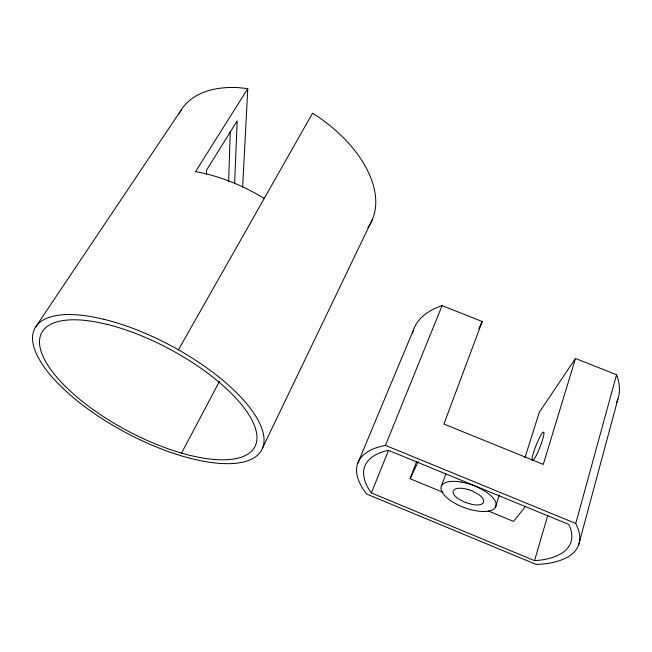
<?xml version="1.0" encoding="UTF-8"?>
<svg xmlns="http://www.w3.org/2000/svg" width="652" height="652" viewBox="0 0 652 652"><rect width="100%" height="100%" fill="white"/><g stroke="black" fill="none" stroke-linecap="round" stroke-linejoin="round"><path stroke-width="0.98" d="M206.472 174.304L206.48 170.262L237.181 120.881L234.614 183.742M228.656 181.403L230.27 131.59M242.65 187.108L247.784 88.615L238.673 87.661A110.318 65.876 31 0 0 179.194 113.611M578.715 544.697L617.917 399.048M575.765 523.458L385.471 445.365L378.258 447.133A117.751 47.474 20.3 0 0 362.732 488.535L366.554 493.98L536.335 564.493L544.306 563.882A117.751 47.474 20.3 0 0 578.275 529.294L575.765 523.458L616.556 374.745L575.488 358.47L539.318 412.243L524.982 457.541M534.542 560.647L539.171 560.272A109.829 44.254 20.4 0 0 570.272 527.786L568.788 524.412L388.421 450.328L384.224 451.331A109.829 44.254 20.4 0 0 369.187 489.758L371.395 492.936L534.542 560.647L547.884 514.966M575.488 358.47L543.271 464.42L443.898 424.028L482.236 321.517L442.105 305.609A107.906 56.92 18.7 0 0 412.545 333.188M495.21 507.721L499.399 494.835M441.6 485.642L445.748 474.151M443.018 492.309L410.092 478.731L416.604 461.681M371.395 492.936L388.445 450.524M385.471 445.365L442.105 305.609M357.614 463.637L413.572 329.667M478.772 328.869L482.236 321.517M410.092 478.731L418.282 461.543M262.666 447.777L372.39 219.406M181.558 453.083L219.471 381.387M178.452 349.806L312.561 113.179A110.318 65.876 31 0 1 367.907 227.361M247.784 88.615L195.518 171.672L196.635 171.835A116.961 60.66 29.8 0 1 264.256 198.412M35.615 327.068L181.525 109.52M525.512 506.4L513.572 521.413L488.169 510.932M616.556 374.745A107.906 56.92 18.7 0 1 616.507 402.577M531.999 459.807A15.355 2.119 -68.4 0 1 540.304 436.229A15.355 2.119 -68.4 0 1 541.975 441.583A15.355 2.119 -68.4 0 1 532.252 460.638M461.192 482.056L460.459 481.934A29.096 11.972 20.3 0 0 449.684 499.962L450.222 500.353A29.096 11.972 20.3 0 0 475.202 510.663L475.911 510.793A29.096 11.972 20.3 0 0 495.3 507.598A29.096 11.972 20.3 0 0 487.867 493.197L487.313 492.79A29.096 11.972 20.3 0 0 461.192 482.056M103.978 319.309L92.665 316.888A128.672 48.981 28.2 0 0 33.089 343.702A128.672 48.981 28.2 0 0 113.285 425.601L123.138 431.184A128.672 48.981 28.2 0 0 263.604 435.104A128.672 48.981 28.2 0 0 103.978 319.309M106.887 324.329L96.309 322.047A120.848 45.974 28.2 0 0 40 346.986A120.848 45.974 28.2 0 0 115.168 423.922L124.483 429.203A120.848 45.974 28.2 0 0 256.562 433.107A120.848 45.974 28.2 0 0 106.887 324.329M468.006 489.456L464.004 488.552A16.161 6.65 20.3 0 0 457.875 498.511L464.746 502.284L472.586 504.575A16.161 6.65 20.3 0 0 483.279 502.757A16.161 6.65 20.3 0 0 479.081 494.754L472.04 490.866L468.006 489.456"/></g></svg>
